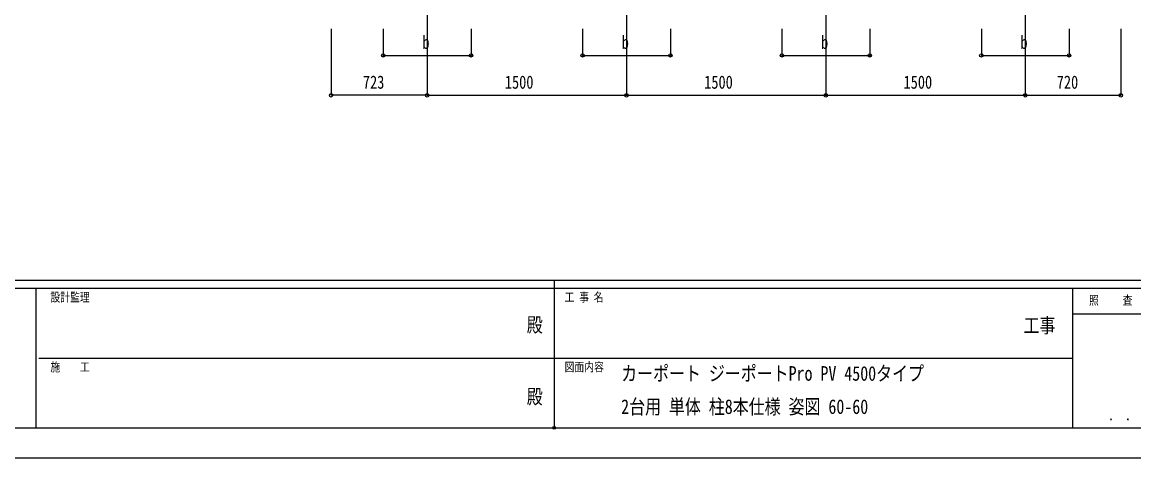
# Model space of a CAD drawing. Units: millimetres, scale not verified. Extents: x -12615 to 12615, y -8910 to 8910.
# Drawn here: x -4017 to 4347, y -8910 to -5632 of the extents above; entities that cross this region are included whole.
import ezdxf
from ezdxf.enums import TextEntityAlignment as Align

# ---------------------------------------------------------------- set-up
doc = ezdxf.new("R2010")
doc.units = ezdxf.units.MM
doc.header["$LTSCALE"] = 40
doc.header["$PDMODE"] = 32
doc.header["$PDSIZE"] = 20
for name, color, linetype in [('0-2_USER1', 3, 'Continuous'), ('0-3_YKK_12', 2, 'Continuous'), ('0-6_YKK_D', 6, 'Continuous'), ('0-7_YKK_ZWAK', 7, 'Continuous')]:
    doc.layers.add(name, color=color, linetype=linetype)
doc.styles.add('ＭＳ ゴシック', font='')
doc.styles.get('ＭＳ ゴシック').set_extended_font_data('MS Gothic')

msp = doc.modelspace()

# ---------------------------------------------------------------- linework, layer by layer
at = {"layer": '0-3_YKK_12'}
for p, q in [((-970.25, -5332.18), (-970.25, -5832.18)), ((529.75, -5332.18), (529.75, -5832.18)), ((2029.75, -5332.18), (2029.75, -5832.18)), ((3529.75, -5332.18), (3529.75, -5832.18))]:
    msp.add_line(p, q, dxfattribs=at)
at = {"layer": '0-6_YKK_D'}
for p, q in [((-1692.86, -5682.18), (-1692.86, -6183.18)), ((-1300.25, -5682.18), (-1300.25, -5883.18)), ((-640.25, -5682.18), (-640.25, -5883.18)), ((199.75, -5682.18), (199.75, -5883.18)), ((859.75, -5682.18), (859.75, -5883.18)), ((1699.75, -5682.18), (1699.75, -5883.18)), ((2359.75, -5682.18), (2359.75, -5883.18)), ((3199.75, -5682.18), (3199.75, -5883.18)), ((3859.75, -5682.18), (3859.75, -5883.18)), ((4249.26, -5682.18), (4249.26, -6183.18)), ((-970.25, -5833.18), (-970.25, -6183.18)), ((-970.25, -5833.18), (-970.25, -6183.18)), ((529.75, -5833.18), (529.75, -6183.18)), ((529.75, -5833.18), (529.75, -6183.18)), ((2029.75, -5833.18), (2029.75, -6183.18)), ((2029.75, -5833.18), (2029.75, -6183.18)), ((3529.75, -5833.18), (3529.75, -6183.18)), ((3529.75, -5833.18), (3529.75, -6183.18)), ((-1300.25, -5882.18), (-640.25, -5882.18)), ((199.75, -5882.18), (859.75, -5882.18)), ((1699.75, -5882.18), (2359.75, -5882.18)), ((3199.75, -5882.18), (3859.75, -5882.18)), ((-970.25, -6182.18), (-1692.86, -6182.18)), ((-970.25, -6182.18), (529.75, -6182.18)), ((529.75, -6182.18), (2029.75, -6182.18)), ((2029.75, -6182.18), (3529.75, -6182.18)), ((3529.75, -6182.18), (4249.26, -6182.18))]:
    msp.add_line(p, q, dxfattribs=at)
for centre in [(-1300.25, -5882.18), (-640.25, -5882.18), (199.75, -5882.18), (859.75, -5882.18), (1699.75, -5882.18), (2359.75, -5882.18), (3199.75, -5882.18), (3859.75, -5882.18), (-1692.86, -6182.18), (-970.25, -6182.18), (-970.25, -6182.18), (529.75, -6182.18), (529.75, -6182.18), (2029.75, -6182.18), (2029.75, -6182.18), (3529.75, -6182.18), (3529.75, -6182.18), (4249.26, -6182.18)]:
    msp.add_circle(centre, 12.75, dxfattribs=at)
at = {"layer": '0-7_YKK_ZWAK'}
for p, q in [((11685.06, -7575), (-11714.94, -7575)), ((-14.94, -7575), (-14.94, -8685)), ((-3914.94, -7635), (-11714.94, -7635)), ((-3914.94, -7635), (-3914.94, -8685)), ((-14.94, -7635), (-3914.94, -7635)), ((3885.06, -7635), (-14.94, -7635)), ((5955.06, -7830), (3885.06, -7830)), ((-3892.44, -8160), (-14.94, -8160)), ((-14.94, -8160), (3885.06, -8160)), ((-11714.94, -8685), (-3914.94, -8685)), ((-3914.94, -8685), (-14.94, -8685)), ((-14.94, -8685), (3885.06, -8685)), ((3885.06, -8685), (5955.06, -8685))]:
    msp.add_line(p, q, dxfattribs=at)
msp.add_lwpolyline([(-12615, -8910), (12615, -8910), (12615, 8910), (-12615, 8910)], close=True, dxfattribs=at)
msp.add_lwpolyline([(5955.06, -7635), (3885.06, -7635), (3885.06, -8685)], dxfattribs=at)
msp.add_point((-14.94, -8685), dxfattribs=at)

# ---------------------------------------------------------------- texts
at = {"layer": '0-2_USER1', "style": 'ＭＳ ゴシック', "width": 0.8}
for s, p in [('カーポート ジーポートPro PV 4500タイプ\u3000', (489.47, -8363.23)), ('2台用 単体 柱8本仕様 姿図 60-60', (489.47, -8613.23))]:
    msp.add_text(s, height=110, dxfattribs=at).set_placement(p, align=Align.BOTTOM_LEFT)
at = {"layer": '0-6_YKK_D', "style": 'ＭＳ ゴシック', "width": 0.8}
for s, p in [('b', (-1006.25, -5862.18)), ('b', (493.75, -5862.18)), ('b', (1993.75, -5862.18)), ('b', (3493.75, -5862.18)), ('723', (-1453.95, -6162.18)), ('1500', (-385.85, -6162.18)), ('1500', (1114.15, -6162.18)), ('1500', (2614.15, -6162.18)), ('720', (3767.1, -6162.18))]:
    msp.add_text(s, height=98.97, dxfattribs=at).set_placement(p, align=Align.BOTTOM_LEFT)
at = {"layer": '0-7_YKK_ZWAK', "style": 'ＭＳ ゴシック', "width": 0.8}
for s, height, p in [('設計監理', 65.98, (-3804.94, -7755)), ('工 事 名', 65.98, (63.81, -7755)), ('照     査', 65.98, (4009.26, -7777.5)), ('殿', 110, (-221, -7997.5)), ('工事', 110, (3517, -8002.4)), ('施\u3000\u3000工', 65.98, (-3804.94, -8280)), ('図面内容', 65.98, (63.81, -8280)), ('殿', 110, (-221, -8537.5)), ('． ．', 77.75, (4155, -8653.06))]:
    msp.add_text(s, height=height, dxfattribs=at).set_placement(p, align=Align.BOTTOM_LEFT)

doc.saveas('drawing.dxf')
